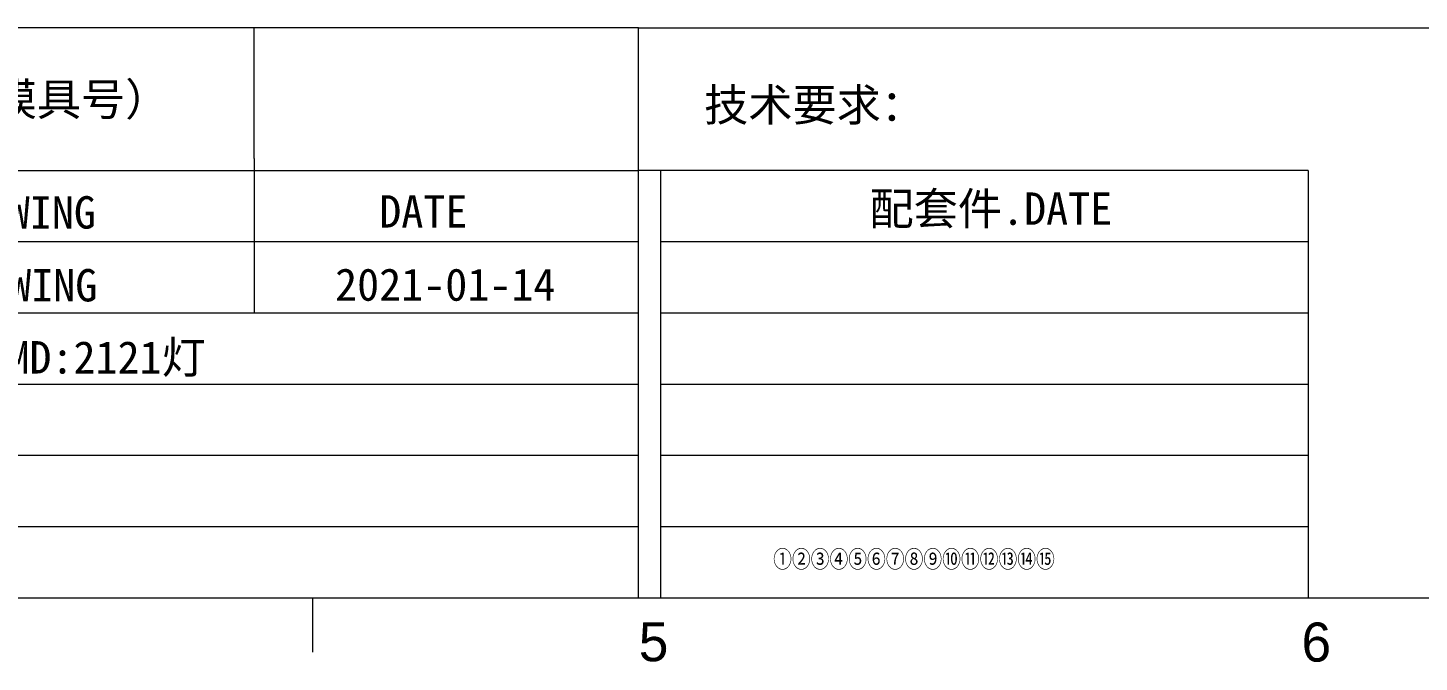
# Model space of a CAD drawing. Extents: x -1094 to 5067, y -562 to 305.
# Drawn here: x 68.9 to 316.3, y -376.3 to -263.5 of the extents above; entities that cross this region are included whole.
import ezdxf

# ---------------------------------------------------------------- set-up
doc = ezdxf.new("R2010")
doc.units = 0
doc.header["$LTSCALE"] = 1.21
doc.header["$MEASUREMENT"] = 0
doc.layers.get('0').update_dxf_attribs({"linetype": 'CONTINUOUS'})
doc.layers.add('1', color=7, linetype='CONTINUOUS')
doc.styles.add('Arial', font='arial.ttf')
doc.styles.get("Standard").update_dxf_attribs({"font": 'verdana.ttf', "width": 0.8})
doc.styles.add('仿宋', font='simfang.ttf')

msp = doc.modelspace()

# ---------------------------------------------------------------- linework, layer by layer
at = {"layer": '1', "color": 7, "linetype": 'Continuous', "lineweight": 18}
for p, q in [((177.447, -263.54), (-17.815, -263.54)), ((109.118, -286.782), (109.118, -263.54)), ((177.447, -263.54), (593.156, -263.54)), ((177.447, -364.956), (177.447, -263.54)), ((109.118, -286.782), (109.118, -314.259)), ((-17.815, -288.9), (177.447, -288.9)), ((181.381, -288.9), (177.447, -288.9)), ((296.515, -288.9), (181.381, -288.9)), ((181.381, -288.9), (181.381, -314.259)), ((296.515, -288.9), (296.515, -364.956)), ((177.447, -301.588), (-17.815, -301.588)), ((296.515, -301.588), (181.381, -301.588)), ((177.447, -314.259), (-17.815, -314.259)), ((296.515, -314.259), (181.381, -314.259)), ((181.381, -314.259), (181.381, -326.929)), ((177.447, -326.929), (-17.815, -326.929)), ((296.515, -326.929), (181.381, -326.929)), ((181.381, -326.929), (181.381, -364.956)), ((177.447, -339.603), (-17.815, -339.603)), ((296.515, -339.603), (181.381, -339.603)), ((177.447, -352.276), (-17.815, -352.276)), ((296.515, -352.276), (181.381, -352.276)), ((593.156, -364.956), (-354.054, -364.956)), ((177.447, -364.956), (-17.815, -364.956)), ((256.917, -364.956), (61.655, -364.956)), ((119.551, -374.571), (119.551, -364.956)), ((296.515, -364.956), (181.381, -364.956)), ((593.156, -364.956), (256.917, -364.956))]:
    msp.add_line(p, q, dxfattribs=at)

# ---------------------------------------------------------------- texts
at = {"lineweight": 13, "insert": (201.391, -356.479), "char_height": 3.06, "width": 82.64609, "attachment_point": 1}
msp.add_mtext('{\\fCalibri|b0|i0|c134|p34;①②③④⑤⑥⑦⑧⑨⑩⑪⑫⑬⑭⑮}', dxfattribs=at)
at = {"layer": '1', "color": 7, "linetype": 'Continuous', "lineweight": 13, "attachment_point": 7}
for s, insert, char_height, line_spacing_factor, style in [('\\W1.0000;Mould  NO/Rev（模具号）', (3.808, -280.535), 5.76, 1.150119, '仿宋'), ('\\W1.0000;技术要求：', (189.114, -280.772), 5.76, 1.150119, '仿宋'), ('\\W1.0000;NEW DRAWING', (37.869, -299.325), 5.76, 1.150119, '仿宋'), ('\\W1.0000;DATE', (131.351, -299.054), 5.76, 1.150119, '仿宋'), ('\\W1.0000;配套件.DATE', (218.52, -299.193), 5.76, 1.150119, '仿宋'), ('\\W1.0000;NEW DRAWING', (38.116, -312.28), 5.76, 1.150119, '仿宋'), ('2021-01-14', (123.495, -312.156), 5.76, 1.150119, '仿宋'), ('SMD:2121灯', (61.301, -325.632), 5.76, 1.150119, '仿宋'), ('\\W0.9779;5', (177.493, -376.263), 6.9395, 1.047437, 'Arial'), ('\\W0.9764;6', (295.345, -376.324), 6.9395, 1.047437, 'Arial')]:
    msp.add_mtext(s, dxfattribs=dict(at, insert=insert, char_height=char_height, line_spacing_factor=line_spacing_factor, style=style))

doc.saveas('drawing.dxf')
